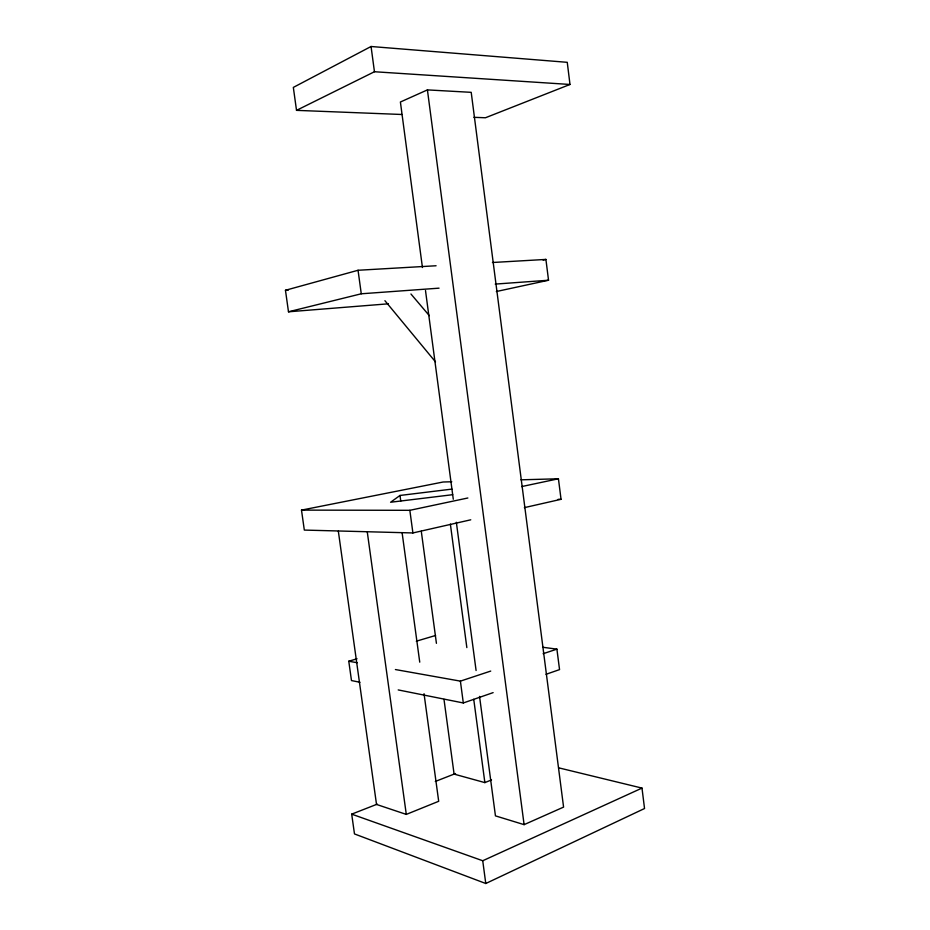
<?xml version="1.0" encoding="UTF-8"?>
<svg xmlns="http://www.w3.org/2000/svg" width="930" height="930" viewBox="0 0 930 930"><rect width="100%" height="100%" fill="white"/><g stroke="black" fill="none" stroke-linecap="round" stroke-linejoin="round"><path stroke-width="1.4" d="M451.899 489.11L399.993 495.458L390.6 502.247L452.712 494.69M473.905 117.32L485.448 117.761L569.997 84.467L567.254 62.322L371.058 46.5L293.334 87.408L296.519 110.356L401.795 114.483M296.519 110.356L374.453 71.738L569.997 84.467M377.313 804.125L351.691 814.145L354.481 833.931L485.774 883.5L644.537 808.519L641.991 788.094L558.965 767.901M351.691 814.145L482.728 860.75L641.991 788.094M479.543 696.407L495.446 815.866L524.101 824.643L563.58 807.101L471.208 92.337L427.416 89.896L400.4 102.009L422.441 267.514M338.334 531.17L376.522 804.438L406.294 814.401L438.693 801.288L424.034 693.71M443.994 699.372L454.096 774.109L484.867 782.607L491.517 779.91M435.31 781.456L455.537 773.539M398.203 689.921L463.314 702.964L493.133 692.629M545.991 674.308L559.546 669.612L556.907 649.14L542.609 647.245M395.401 669.542L460.397 681.132L490.726 671.076M543.12 653.709L556.907 649.14M359.968 682.271L351.482 680.562L348.773 661.23L357.039 658.777M416.291 641.2L435.577 635.481M388.415 303.808L288.486 311.794L285.464 290.276L358.05 270.27L436.089 265.759M288.486 311.794L361.27 293.787L439.053 288.161M543.097 260.086L545.91 259.423L548.537 280.232L496.329 291.532M451.782 481.763L443.133 482.007L301.494 510.117L304.319 530.077L412.908 532.948L470.754 519.812M524.357 507.641L561.046 499.305L558.43 478.776L520.963 479.822M301.494 510.117L409.839 510.314L467.86 497.992M521.637 486.576L558.43 478.776M495.237 284.092L548.537 280.232M285.464 290.276L288.335 290.079M492.447 262.504L545.91 259.423M558.151 499.329L561.046 499.305M348.773 661.23L357.248 662.741M410.955 294.008L429.335 315.677M384.915 300.692L435.496 361.886M367.257 531.786L406.294 814.401M399.993 495.458L400.76 501.084M402.155 533.064L419.744 662.16M358.05 270.27L361.27 293.787M421.278 531.239L436.426 643.327M409.839 510.314L412.908 532.948M425.498 290.544L453.282 499.236M456.351 522.265L476.09 670.507M450.364 524.078L466.848 647.594M473.742 699.302L484.867 782.607M460.397 681.132L463.314 702.964M482.728 860.75L485.774 883.5M371.058 46.5L374.453 71.738M427.416 89.896L524.101 824.643"/></g></svg>
